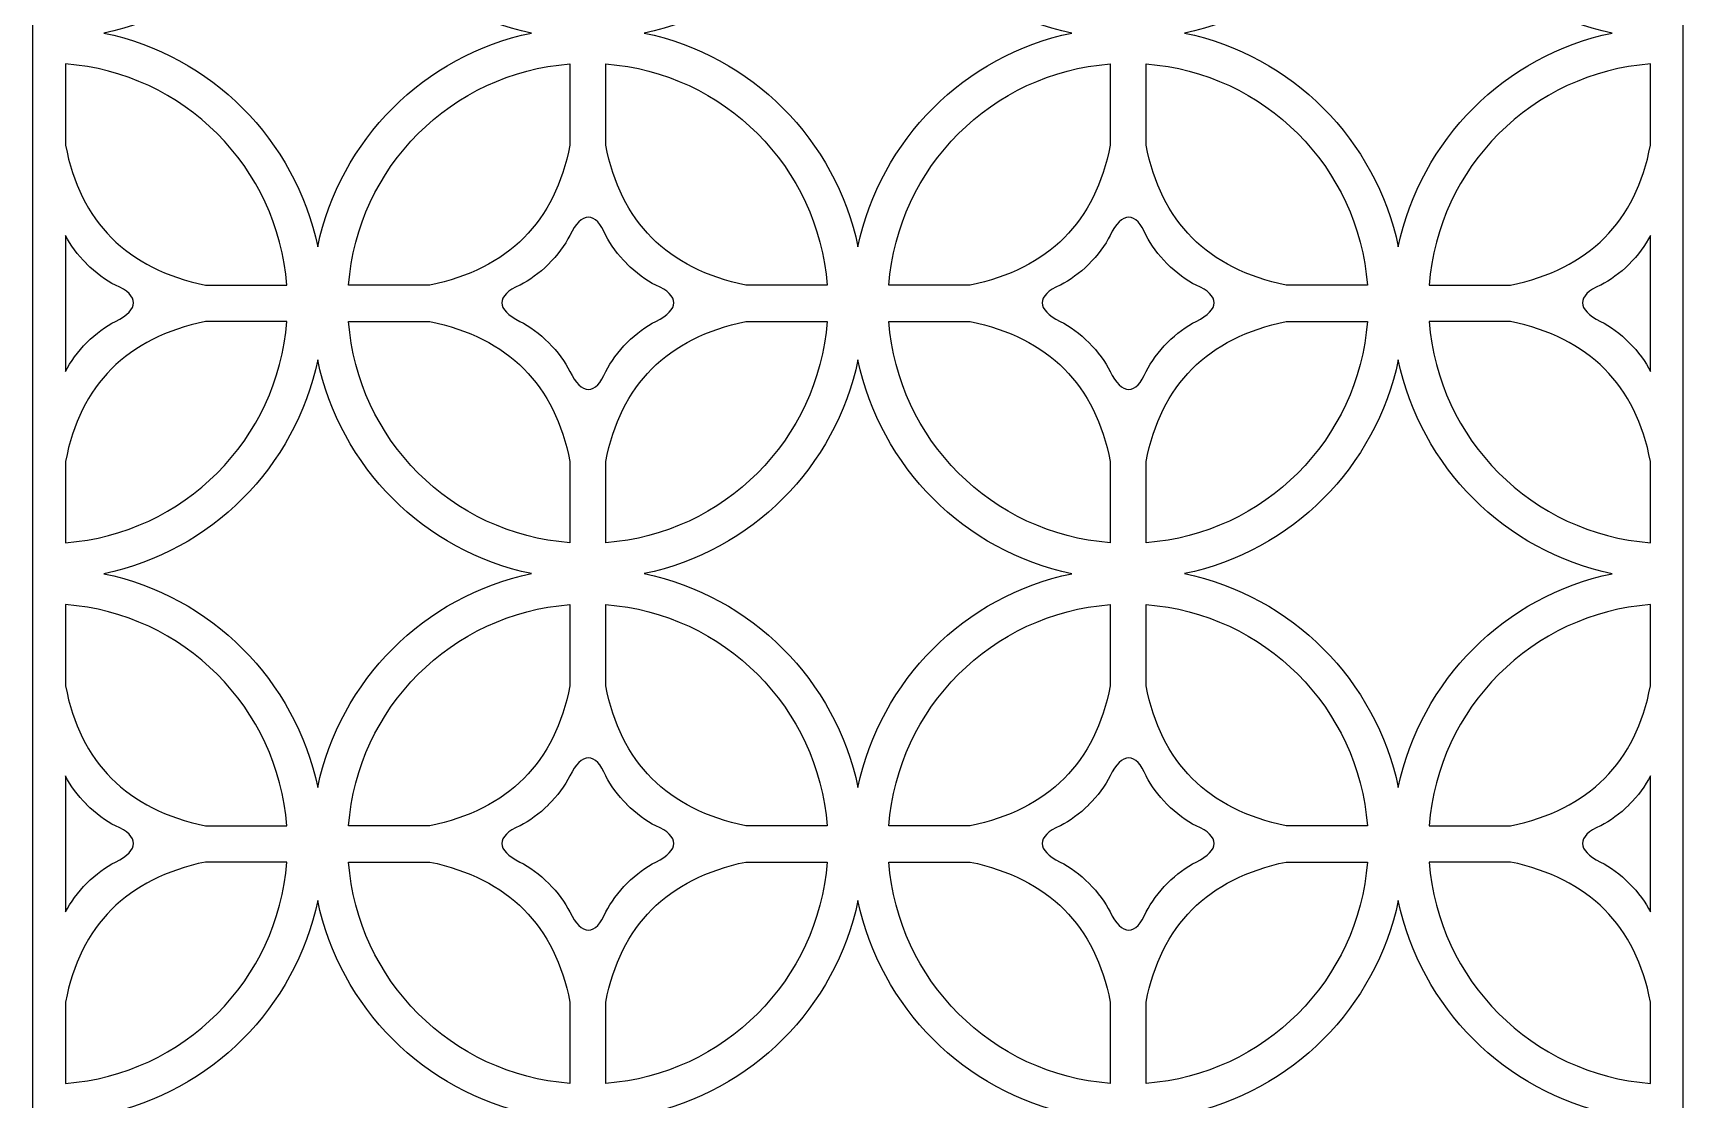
# Model space of a CAD drawing. Header units: centimetres. Extents: x -27 to -20.8, y -3.5 to 9.
# Drawn here: x -27 to -20.78, y -1.27 to 2.75 of the extents above; entities that cross this region are included whole.
import ezdxf

# ---------------------------------------------------------------- set-up
doc = ezdxf.new("R2010")
doc.units = ezdxf.units.CM
doc.header["$MEASUREMENT"] = 0
doc.layers.add('layer 1', color=7, linetype='Continuous')

msp = doc.modelspace()

# ---------------------------------------------------------------- linework, layer by layer
at = {"layer": 'layer 1', "color": 250}
for points, knots in [([(-20.78282, -3.44175), (-20.78282, -3.44175), (-20.78282, -3.3769), (-20.78282, -3.3769), (-20.78282, -3.3769), (-20.78282, -3.3769), (-20.78282, 8.87818), (-20.78282, 8.87818), (-20.78282, 8.87818), (-20.78282, 8.87818), (-20.78282, 9.00077), (-20.78282, 9.00077), (-20.78282, 9.00077), (-20.78282, 9.00077), (-20.90541, 9.00077), (-20.90541, 9.00077), (-20.90541, 9.00077), (-20.90541, 9.00077), (-26.87655, 9.00077), (-26.87655, 9.00077), (-26.87655, 9.00077), (-26.87655, 9.00077), (-26.99914, 9.00077), (-26.99914, 9.00077), (-26.99914, 9.00077), (-26.99914, 9.00077), (-26.99914, -3.49949), (-26.99914, -3.49949), (-26.99914, -3.49949), (-26.99914, -3.49949), (-26.87655, -3.49949), (-26.87655, -3.49949), (-26.87655, -3.49949), (-26.87655, -3.49949), (-20.78282, -3.49949), (-20.78282, -3.49949), (-20.78282, -3.49949), (-20.78282, -3.49949), (-20.78282, -3.44175), (-20.78282, -3.44175)], [0, 0, 0, 0, 0.0909091, 0.0909091, 0.0909091, 0.0909091, 0.1818182, 0.1818182, 0.1818182, 0.1818182, 0.2727273, 0.2727273, 0.2727273, 0.2727273, 0.3636364, 0.3636364, 0.3636364, 0.3636364, 0.4545455, 0.4545455, 0.4545455, 0.4545455, 0.5454545, 0.5454545, 0.5454545, 0.5454545, 0.6363636, 0.6363636, 0.6363636, 0.6363636, 0.7272727, 0.7272727, 0.7272727, 0.7272727, 0.8181818, 0.8181818, 0.8181818, 0.8181818, 1, 1, 1, 1]), ([(-25.92659, 3.55487), (-25.84274, 3.15131), (-25.52487, 2.83341), (-25.12132, 2.74954), (-25.12132, 2.74954), (-25.52487, 2.66567), (-25.84273, 2.34777), (-25.92659, 1.94422), (-25.92659, 1.94422), (-26.01045, 2.34779), (-26.32836, 2.66567), (-26.73193, 2.74953), (-26.73193, 2.74953), (-26.32836, 2.83339), (-26.01045, 3.15129), (-25.92659, 3.55487)], [0, 0, 0, 0, 0.2, 0.2, 0.2, 0.2, 0.4, 0.4, 0.4, 0.4, 0.6, 0.6, 0.6, 0.6, 1, 1, 1, 1]), ([(-23.08566, 2.74953), (-23.48923, 2.66567), (-23.80714, 2.34779), (-23.891, 1.94421), (-23.891, 1.94421), (-23.97486, 2.34776), (-24.29272, 2.66567), (-24.69628, 2.74954), (-24.69628, 2.74954), (-24.29272, 2.83341), (-23.97486, 3.15131), (-23.891, 3.55488), (-23.891, 3.55488), (-23.80714, 3.1513), (-23.48924, 2.83339), (-23.08566, 2.74953)], [0, 0, 0, 0, 0.2, 0.2, 0.2, 0.2, 0.4, 0.4, 0.4, 0.4, 0.6, 0.6, 0.6, 0.6, 1, 1, 1, 1]), ([(-21.05004, 2.74953), (-21.45361, 2.66567), (-21.77152, 2.34779), (-21.85538, 1.94422), (-21.85538, 1.94422), (-21.93924, 2.34777), (-22.2571, 2.66567), (-22.66066, 2.74954), (-22.66066, 2.74954), (-22.2571, 2.83341), (-21.93924, 3.15131), (-21.85538, 3.55487), (-21.85538, 3.55487), (-21.77152, 3.1513), (-21.45362, 2.83339), (-21.05004, 2.74953)], [0, 0, 0, 0, 0.2, 0.2, 0.2, 0.2, 0.4, 0.4, 0.4, 0.4, 0.6, 0.6, 0.6, 0.6, 1, 1, 1, 1]), ([(-26.87655, 2.63308), (-26.43153, 2.60001), (-26.07612, 2.2446), (-26.04307, 1.79959), (-26.04307, 1.79959), (-26.04307, 1.79959), (-26.34911, 1.79959), (-26.34911, 1.79959), (-26.34911, 1.79959), (-26.64579, 1.8627), (-26.8216, 2.0385), (-26.87655, 2.32703), (-26.87655, 2.32703), (-26.87655, 2.32703), (-26.87655, 2.63308), (-26.87655, 2.63308)], [0, 0, 0, 0, 0.2, 0.2, 0.2, 0.2, 0.4, 0.4, 0.4, 0.4, 0.6, 0.6, 0.6, 0.6, 1, 1, 1, 1]), ([(-25.81011, 1.79959), (-25.81011, 1.79959), (-25.50408, 1.79959), (-25.50408, 1.79959), (-25.50408, 1.79959), (-25.2074, 1.8627), (-25.03159, 2.0385), (-24.97664, 2.32703), (-24.97664, 2.32703), (-24.97664, 2.32703), (-24.97664, 2.63308), (-24.97664, 2.63308), (-24.97664, 2.63308), (-25.42166, 2.60001), (-25.77706, 2.2446), (-25.81011, 1.79959)], [0, 0, 0, 0, 0.2, 0.2, 0.2, 0.2, 0.4, 0.4, 0.4, 0.4, 0.6, 0.6, 0.6, 0.6, 1, 1, 1, 1]), ([(-24.84094, 2.63308), (-24.84094, 2.63308), (-24.84094, 2.32703), (-24.84094, 2.32703), (-24.84094, 2.32703), (-24.78599, 2.0385), (-24.61018, 1.8627), (-24.3135, 1.79959), (-24.3135, 1.79959), (-24.3135, 1.79959), (-24.00745, 1.79959), (-24.00745, 1.79959), (-24.00745, 1.79959), (-24.04051, 2.2446), (-24.39592, 2.60001), (-24.84094, 2.63308)], [0, 0, 0, 0, 0.2, 0.2, 0.2, 0.2, 0.4, 0.4, 0.4, 0.4, 0.6, 0.6, 0.6, 0.6, 1, 1, 1, 1]), ([(-23.7745, 1.79959), (-23.7745, 1.79959), (-23.46846, 1.79959), (-23.46846, 1.79959), (-23.46846, 1.79959), (-23.17178, 1.8627), (-22.99598, 2.0385), (-22.94103, 2.32703), (-22.94103, 2.32703), (-22.94103, 2.32703), (-22.94103, 2.63308), (-22.94103, 2.63308), (-22.94103, 2.63308), (-23.38604, 2.60001), (-23.74144, 2.2446), (-23.7745, 1.79959)], [0, 0, 0, 0, 0.2, 0.2, 0.2, 0.2, 0.4, 0.4, 0.4, 0.4, 0.6, 0.6, 0.6, 0.6, 1, 1, 1, 1]), ([(-22.80532, 2.63308), (-22.80532, 2.63308), (-22.80532, 2.32703), (-22.80532, 2.32703), (-22.80532, 2.32703), (-22.75037, 2.0385), (-22.57456, 1.8627), (-22.27788, 1.79959), (-22.27788, 1.79959), (-22.27788, 1.79959), (-21.97183, 1.79959), (-21.97183, 1.79959), (-21.97183, 1.79959), (-22.00489, 2.2446), (-22.3603, 2.60001), (-22.80532, 2.63308)], [0, 0, 0, 0, 0.2, 0.2, 0.2, 0.2, 0.4, 0.4, 0.4, 0.4, 0.6, 0.6, 0.6, 0.6, 1, 1, 1, 1]), ([(-20.90541, 2.32703), (-20.96036, 2.0385), (-21.13617, 1.8627), (-21.43285, 1.79959), (-21.43285, 1.79959), (-21.43285, 1.79959), (-21.73888, 1.79959), (-21.73888, 1.79959), (-21.73888, 1.79959), (-21.70583, 2.2446), (-21.35042, 2.60001), (-20.90541, 2.63308), (-20.90541, 2.63308), (-20.90541, 2.63308), (-20.90541, 2.32703), (-20.90541, 2.32703)], [0, 0, 0, 0, 0.2, 0.2, 0.2, 0.2, 0.4, 0.4, 0.4, 0.4, 0.6, 0.6, 0.6, 0.6, 1, 1, 1, 1]), ([(-24.97664, 1.98776), (-24.93375, 2.07821), (-24.87789, 2.07845), (-24.84094, 1.98776), (-24.84094, 1.98776), (-24.84094, 1.98776), (-24.84092, 1.98774), (-24.84092, 1.98774), (-24.84092, 1.98774), (-24.84092, 1.98774), (-24.84092, 1.98776), (-24.84092, 1.98776), (-24.84092, 1.98776), (-24.84092, 1.98776), (-24.84054, 1.98698), (-24.84054, 1.98698), (-24.84054, 1.98698), (-24.8227, 1.95182), (-24.79518, 1.91444), (-24.7625, 1.88119), (-24.7625, 1.88119), (-24.7625, 1.88119), (-24.76248, 1.88117), (-24.76248, 1.88117), (-24.76248, 1.88117), (-24.76248, 1.88117), (-24.76198, 1.88065), (-24.76198, 1.88065), (-24.76198, 1.88065), (-24.72782, 1.8466), (-24.68908, 1.81789), (-24.65275, 1.7996), (-24.65275, 1.7996), (-24.56207, 1.76265), (-24.56231, 1.70679), (-24.65275, 1.6639), (-24.65275, 1.6639), (-24.65275, 1.6639), (-24.65275, 1.66389), (-24.65275, 1.66389), (-24.65275, 1.66389), (-24.65275, 1.66389), (-24.65278, 1.66388), (-24.65278, 1.66388), (-24.65278, 1.66388), (-24.65278, 1.66388), (-24.65276, 1.66388), (-24.65276, 1.66388), (-24.65276, 1.66388), (-24.68855, 1.64579), (-24.72677, 1.61764), (-24.7606, 1.58422), (-24.7606, 1.58422), (-24.79434, 1.55024), (-24.82275, 1.51179), (-24.84091, 1.47572), (-24.84091, 1.47572), (-24.87787, 1.38503), (-24.93372, 1.38527), (-24.97662, 1.47572), (-24.97662, 1.47572), (-24.97662, 1.47572), (-24.97663, 1.47572), (-24.97663, 1.47572), (-24.97663, 1.47572), (-24.97663, 1.47572), (-24.97664, 1.47574), (-24.97664, 1.47574), (-24.97664, 1.47574), (-24.97664, 1.47574), (-24.97664, 1.47573), (-24.97664, 1.47573), (-24.97664, 1.47573), (-24.99473, 1.51151), (-25.02287, 1.54973), (-25.05629, 1.58356), (-25.05629, 1.58356), (-25.09028, 1.6173), (-25.12873, 1.64571), (-25.1648, 1.66388), (-25.1648, 1.66388), (-25.25525, 1.70677), (-25.25549, 1.76262), (-25.1648, 1.79958), (-25.1648, 1.79958), (-25.1648, 1.79958), (-25.16478, 1.79959), (-25.16478, 1.79959), (-25.16478, 1.79959), (-25.16478, 1.79959), (-25.1648, 1.79959), (-25.1648, 1.79959), (-25.1648, 1.79959), (-25.1648, 1.79959), (-25.16403, 1.79997), (-25.16403, 1.79997), (-25.16403, 1.79997), (-25.12885, 1.81779), (-25.09149, 1.84534), (-25.05821, 1.87803), (-25.05821, 1.87803), (-25.05821, 1.87803), (-25.05816, 1.87808), (-25.05816, 1.87808), (-25.05816, 1.87808), (-25.05816, 1.87808), (-25.05767, 1.87857), (-25.05767, 1.87857), (-25.05767, 1.87857), (-25.0236, 1.91274), (-24.99493, 1.95144), (-24.97664, 1.98776)], [0, 0, 0, 0, 0.0344828, 0.0344828, 0.0344828, 0.0344828, 0.0689655, 0.0689655, 0.0689655, 0.0689655, 0.1034483, 0.1034483, 0.1034483, 0.1034483, 0.137931, 0.137931, 0.137931, 0.137931, 0.1724138, 0.1724138, 0.1724138, 0.1724138, 0.2068966, 0.2068966, 0.2068966, 0.2068966, 0.2413793, 0.2413793, 0.2413793, 0.2413793, 0.2758621, 0.2758621, 0.2758621, 0.2758621, 0.3103448, 0.3103448, 0.3103448, 0.3103448, 0.3448276, 0.3448276, 0.3448276, 0.3448276, 0.3793103, 0.3793103, 0.3793103, 0.3793103, 0.4137931, 0.4137931, 0.4137931, 0.4137931, 0.4482759, 0.4482759, 0.4482759, 0.4482759, 0.4827586, 0.4827586, 0.4827586, 0.4827586, 0.5172414, 0.5172414, 0.5172414, 0.5172414, 0.5517241, 0.5517241, 0.5517241, 0.5517241, 0.5862069, 0.5862069, 0.5862069, 0.5862069, 0.6206897, 0.6206897, 0.6206897, 0.6206897, 0.6551724, 0.6551724, 0.6551724, 0.6551724, 0.6896552, 0.6896552, 0.6896552, 0.6896552, 0.7241379, 0.7241379, 0.7241379, 0.7241379, 0.7586207, 0.7586207, 0.7586207, 0.7586207, 0.7931034, 0.7931034, 0.7931034, 0.7931034, 0.8275862, 0.8275862, 0.8275862, 0.8275862, 0.862069, 0.862069, 0.862069, 0.862069, 0.8965517, 0.8965517, 0.8965517, 0.8965517, 0.9310345, 0.9310345, 0.9310345, 0.9310345, 1, 1, 1, 1]), ([(-22.94103, 1.98776), (-22.89813, 2.07821), (-22.84228, 2.07845), (-22.80532, 1.98776), (-22.80532, 1.98776), (-22.80532, 1.98776), (-22.80531, 1.98774), (-22.80531, 1.98774), (-22.80531, 1.98774), (-22.80531, 1.98774), (-22.80531, 1.98776), (-22.80531, 1.98776), (-22.80531, 1.98776), (-22.80531, 1.98776), (-22.80492, 1.98698), (-22.80492, 1.98698), (-22.80492, 1.98698), (-22.78709, 1.95182), (-22.75956, 1.91444), (-22.72688, 1.88119), (-22.72688, 1.88119), (-22.72688, 1.88119), (-22.72687, 1.88117), (-22.72687, 1.88117), (-22.72687, 1.88117), (-22.72687, 1.88117), (-22.72636, 1.88065), (-22.72636, 1.88065), (-22.72636, 1.88065), (-22.69221, 1.8466), (-22.65346, 1.81789), (-22.61714, 1.7996), (-22.61714, 1.7996), (-22.52645, 1.76265), (-22.52669, 1.70679), (-22.61714, 1.6639), (-22.61714, 1.6639), (-22.61714, 1.6639), (-22.61714, 1.66389), (-22.61714, 1.66389), (-22.61714, 1.66389), (-22.61714, 1.66389), (-22.61716, 1.66388), (-22.61716, 1.66388), (-22.61716, 1.66388), (-22.61716, 1.66388), (-22.61715, 1.66388), (-22.61715, 1.66388), (-22.61715, 1.66388), (-22.65293, 1.64579), (-22.69115, 1.61764), (-22.72498, 1.58422), (-22.72498, 1.58422), (-22.75873, 1.55024), (-22.78713, 1.51179), (-22.8053, 1.47572), (-22.8053, 1.47572), (-22.84225, 1.38503), (-22.89811, 1.38527), (-22.941, 1.47572), (-22.941, 1.47572), (-22.941, 1.47572), (-22.94101, 1.47572), (-22.94101, 1.47572), (-22.94101, 1.47572), (-22.94101, 1.47572), (-22.94103, 1.47574), (-22.94103, 1.47574), (-22.94103, 1.47574), (-22.94103, 1.47574), (-22.94103, 1.47573), (-22.94103, 1.47573), (-22.94103, 1.47573), (-22.9591, 1.51151), (-22.98726, 1.54973), (-23.02068, 1.58356), (-23.02068, 1.58356), (-23.05466, 1.6173), (-23.09311, 1.64571), (-23.12919, 1.66388), (-23.12919, 1.66388), (-23.21963, 1.70677), (-23.21987, 1.76262), (-23.12919, 1.79958), (-23.12919, 1.79958), (-23.12919, 1.79958), (-23.12916, 1.79959), (-23.12916, 1.79959), (-23.12916, 1.79959), (-23.12916, 1.79959), (-23.12919, 1.79959), (-23.12919, 1.79959), (-23.12919, 1.79959), (-23.12919, 1.79959), (-23.12842, 1.79997), (-23.12842, 1.79997), (-23.12842, 1.79997), (-23.09324, 1.81779), (-23.05587, 1.84534), (-23.02259, 1.87803), (-23.02259, 1.87803), (-23.02259, 1.87803), (-23.02254, 1.87808), (-23.02254, 1.87808), (-23.02254, 1.87808), (-23.02254, 1.87808), (-23.02205, 1.87857), (-23.02205, 1.87857), (-23.02205, 1.87857), (-22.98798, 1.91274), (-22.95931, 1.95144), (-22.94103, 1.98776)], [0, 0, 0, 0, 0.0344828, 0.0344828, 0.0344828, 0.0344828, 0.0689655, 0.0689655, 0.0689655, 0.0689655, 0.1034483, 0.1034483, 0.1034483, 0.1034483, 0.137931, 0.137931, 0.137931, 0.137931, 0.1724138, 0.1724138, 0.1724138, 0.1724138, 0.2068966, 0.2068966, 0.2068966, 0.2068966, 0.2413793, 0.2413793, 0.2413793, 0.2413793, 0.2758621, 0.2758621, 0.2758621, 0.2758621, 0.3103448, 0.3103448, 0.3103448, 0.3103448, 0.3448276, 0.3448276, 0.3448276, 0.3448276, 0.3793103, 0.3793103, 0.3793103, 0.3793103, 0.4137931, 0.4137931, 0.4137931, 0.4137931, 0.4482759, 0.4482759, 0.4482759, 0.4482759, 0.4827586, 0.4827586, 0.4827586, 0.4827586, 0.5172414, 0.5172414, 0.5172414, 0.5172414, 0.5517241, 0.5517241, 0.5517241, 0.5517241, 0.5862069, 0.5862069, 0.5862069, 0.5862069, 0.6206897, 0.6206897, 0.6206897, 0.6206897, 0.6551724, 0.6551724, 0.6551724, 0.6551724, 0.6896552, 0.6896552, 0.6896552, 0.6896552, 0.7241379, 0.7241379, 0.7241379, 0.7241379, 0.7586207, 0.7586207, 0.7586207, 0.7586207, 0.7931034, 0.7931034, 0.7931034, 0.7931034, 0.8275862, 0.8275862, 0.8275862, 0.8275862, 0.862069, 0.862069, 0.862069, 0.862069, 0.8965517, 0.8965517, 0.8965517, 0.8965517, 0.9310345, 0.9310345, 0.9310345, 0.9310345, 1, 1, 1, 1]), ([(-26.87655, 1.98776), (-26.87655, 1.98776), (-26.87654, 1.98774), (-26.87654, 1.98774), (-26.87654, 1.98774), (-26.87654, 1.98774), (-26.87654, 1.98776), (-26.87654, 1.98776), (-26.87654, 1.98776), (-26.87654, 1.98776), (-26.87615, 1.98698), (-26.87615, 1.98698), (-26.87615, 1.98698), (-26.85832, 1.95182), (-26.83079, 1.91444), (-26.79811, 1.88119), (-26.79811, 1.88119), (-26.79811, 1.88119), (-26.7981, 1.88117), (-26.7981, 1.88117), (-26.7981, 1.88117), (-26.7981, 1.88117), (-26.79759, 1.88065), (-26.79759, 1.88065), (-26.79759, 1.88065), (-26.76344, 1.8466), (-26.7247, 1.81789), (-26.68837, 1.7996), (-26.68837, 1.7996), (-26.59769, 1.76265), (-26.59792, 1.70679), (-26.68837, 1.6639), (-26.68837, 1.6639), (-26.68837, 1.6639), (-26.68837, 1.66389), (-26.68837, 1.66389), (-26.68837, 1.66389), (-26.68837, 1.66389), (-26.68839, 1.66388), (-26.68839, 1.66388), (-26.68839, 1.66388), (-26.68839, 1.66388), (-26.68838, 1.66388), (-26.68838, 1.66388), (-26.68838, 1.66388), (-26.72416, 1.64579), (-26.76239, 1.61764), (-26.79621, 1.58422), (-26.79621, 1.58422), (-26.82996, 1.55024), (-26.85837, 1.51179), (-26.87653, 1.47572), (-26.87653, 1.47572), (-26.87653, 1.47572), (-26.87655, 1.47566), (-26.87655, 1.47566), (-26.87655, 1.47566), (-26.87655, 1.47566), (-26.87655, 1.98776), (-26.87655, 1.98776)], [0, 0, 0, 0, 0.0625, 0.0625, 0.0625, 0.0625, 0.125, 0.125, 0.125, 0.125, 0.1875, 0.1875, 0.1875, 0.1875, 0.25, 0.25, 0.25, 0.25, 0.3125, 0.3125, 0.3125, 0.3125, 0.375, 0.375, 0.375, 0.375, 0.4375, 0.4375, 0.4375, 0.4375, 0.5, 0.5, 0.5, 0.5, 0.5625, 0.5625, 0.5625, 0.5625, 0.625, 0.625, 0.625, 0.625, 0.6875, 0.6875, 0.6875, 0.6875, 0.75, 0.75, 0.75, 0.75, 0.8125, 0.8125, 0.8125, 0.8125, 0.875, 0.875, 0.875, 0.875, 1, 1, 1, 1]), ([(-20.90541, 1.47573), (-20.92349, 1.51151), (-20.95164, 1.54973), (-20.98506, 1.58356), (-20.98506, 1.58356), (-21.01904, 1.6173), (-21.05749, 1.64571), (-21.09357, 1.66388), (-21.09357, 1.66388), (-21.18402, 1.70677), (-21.18425, 1.76262), (-21.09357, 1.79958), (-21.09357, 1.79958), (-21.09357, 1.79958), (-21.09355, 1.79959), (-21.09355, 1.79959), (-21.09355, 1.79959), (-21.09355, 1.79959), (-21.09357, 1.79959), (-21.09357, 1.79959), (-21.09357, 1.79959), (-21.09357, 1.79959), (-21.0928, 1.79997), (-21.0928, 1.79997), (-21.0928, 1.79997), (-21.05762, 1.81779), (-21.02025, 1.84534), (-20.98698, 1.87803), (-20.98698, 1.87803), (-20.98698, 1.87803), (-20.98692, 1.87808), (-20.98692, 1.87808), (-20.98692, 1.87808), (-20.98692, 1.87808), (-20.98644, 1.87857), (-20.98644, 1.87857), (-20.98644, 1.87857), (-20.95236, 1.91274), (-20.9237, 1.95144), (-20.90541, 1.98776), (-20.90541, 1.98776), (-20.90541, 1.98776), (-20.90541, 1.47573), (-20.90541, 1.47573)], [0, 0, 0, 0, 0.0833333, 0.0833333, 0.0833333, 0.0833333, 0.1666667, 0.1666667, 0.1666667, 0.1666667, 0.25, 0.25, 0.25, 0.25, 0.3333333, 0.3333333, 0.3333333, 0.3333333, 0.4166667, 0.4166667, 0.4166667, 0.4166667, 0.5, 0.5, 0.5, 0.5, 0.5833333, 0.5833333, 0.5833333, 0.5833333, 0.6666667, 0.6666667, 0.6666667, 0.6666667, 0.75, 0.75, 0.75, 0.75, 0.8333333, 0.8333333, 0.8333333, 0.8333333, 1, 1, 1, 1]), ([(-26.87655, 1.13646), (-26.8216, 1.42499), (-26.64581, 1.60077), (-26.34917, 1.66389), (-26.34917, 1.66389), (-26.34917, 1.66389), (-26.04306, 1.66389), (-26.04306, 1.66389), (-26.04306, 1.66389), (-26.0761, 1.21886), (-26.43152, 0.86343), (-26.87655, 0.83037), (-26.87655, 0.83037), (-26.87655, 0.83037), (-26.87655, 1.13646), (-26.87655, 1.13646)], [0, 0, 0, 0, 0.2, 0.2, 0.2, 0.2, 0.4, 0.4, 0.4, 0.4, 0.6, 0.6, 0.6, 0.6, 1, 1, 1, 1]), ([(-24.97664, 1.13646), (-25.03159, 1.42499), (-25.20738, 1.60077), (-25.50403, 1.66389), (-25.50403, 1.66389), (-25.50403, 1.66389), (-25.81013, 1.66389), (-25.81013, 1.66389), (-25.81013, 1.66389), (-25.77708, 1.21886), (-25.42166, 0.86343), (-24.97664, 0.83037), (-24.97664, 0.83037), (-24.97664, 0.83037), (-24.97664, 1.13646), (-24.97664, 1.13646)], [0, 0, 0, 0, 0.2, 0.2, 0.2, 0.2, 0.4, 0.4, 0.4, 0.4, 0.6, 0.6, 0.6, 0.6, 1, 1, 1, 1]), ([(-24.00744, 1.66389), (-24.00744, 1.66389), (-24.31355, 1.66389), (-24.31355, 1.66389), (-24.31355, 1.66389), (-24.6102, 1.60077), (-24.78599, 1.42499), (-24.84094, 1.13646), (-24.84094, 1.13646), (-24.84094, 1.13646), (-24.84094, 0.83037), (-24.84094, 0.83037), (-24.84094, 0.83037), (-24.3959, 0.86343), (-24.04049, 1.21886), (-24.00744, 1.66389)], [0, 0, 0, 0, 0.2, 0.2, 0.2, 0.2, 0.4, 0.4, 0.4, 0.4, 0.6, 0.6, 0.6, 0.6, 1, 1, 1, 1]), ([(-22.94103, 1.13646), (-22.99598, 1.42499), (-23.17176, 1.60077), (-23.46841, 1.66389), (-23.46841, 1.66389), (-23.46841, 1.66389), (-23.77451, 1.66389), (-23.77451, 1.66389), (-23.77451, 1.66389), (-23.74146, 1.21886), (-23.38605, 0.86343), (-22.94103, 0.83037), (-22.94103, 0.83037), (-22.94103, 0.83037), (-22.94103, 1.13646), (-22.94103, 1.13646)], [0, 0, 0, 0, 0.2, 0.2, 0.2, 0.2, 0.4, 0.4, 0.4, 0.4, 0.6, 0.6, 0.6, 0.6, 1, 1, 1, 1]), ([(-21.97182, 1.66389), (-21.97182, 1.66389), (-22.27793, 1.66389), (-22.27793, 1.66389), (-22.27793, 1.66389), (-22.57458, 1.60077), (-22.75037, 1.42499), (-22.80532, 1.13646), (-22.80532, 1.13646), (-22.80532, 1.13646), (-22.80532, 0.83037), (-22.80532, 0.83037), (-22.80532, 0.83037), (-22.36029, 0.86343), (-22.00487, 1.21886), (-21.97182, 1.66389)], [0, 0, 0, 0, 0.2, 0.2, 0.2, 0.2, 0.4, 0.4, 0.4, 0.4, 0.6, 0.6, 0.6, 0.6, 1, 1, 1, 1]), ([(-20.90541, 0.83037), (-21.35043, 0.86343), (-21.70585, 1.21886), (-21.73889, 1.66389), (-21.73889, 1.66389), (-21.73889, 1.66389), (-21.43279, 1.66389), (-21.43279, 1.66389), (-21.43279, 1.66389), (-21.13614, 1.60077), (-20.96036, 1.42499), (-20.90541, 1.13646), (-20.90541, 1.13646), (-20.90541, 1.13646), (-20.90541, 0.83037), (-20.90541, 0.83037)], [0, 0, 0, 0, 0.2, 0.2, 0.2, 0.2, 0.4, 0.4, 0.4, 0.4, 0.6, 0.6, 0.6, 0.6, 1, 1, 1, 1]), ([(-25.92659, 1.51925), (-25.84274, 1.1157), (-25.52487, 0.7978), (-25.12132, 0.71392), (-25.12132, 0.71392), (-25.52487, 0.63005), (-25.84273, 0.31215), (-25.92659, -0.0914), (-25.92659, -0.0914), (-26.01045, 0.31217), (-26.32836, 0.63005), (-26.73193, 0.71391), (-26.73193, 0.71391), (-26.32836, 0.79777), (-26.01045, 1.11567), (-25.92659, 1.51925)], [0, 0, 0, 0, 0.2, 0.2, 0.2, 0.2, 0.4, 0.4, 0.4, 0.4, 0.6, 0.6, 0.6, 0.6, 1, 1, 1, 1]), ([(-23.08566, 0.71391), (-23.48923, 0.63005), (-23.80714, 0.31217), (-23.891, -0.0914), (-23.891, -0.0914), (-23.97486, 0.31215), (-24.29272, 0.63005), (-24.69628, 0.71392), (-24.69628, 0.71392), (-24.29272, 0.7978), (-23.97486, 1.1157), (-23.891, 1.51926), (-23.891, 1.51926), (-23.80714, 1.11568), (-23.48924, 0.79777), (-23.08566, 0.71391)], [0, 0, 0, 0, 0.2, 0.2, 0.2, 0.2, 0.4, 0.4, 0.4, 0.4, 0.6, 0.6, 0.6, 0.6, 1, 1, 1, 1]), ([(-21.05004, 0.71391), (-21.45361, 0.63005), (-21.77152, 0.31217), (-21.85538, -0.0914), (-21.85538, -0.0914), (-21.93924, 0.31215), (-22.2571, 0.63005), (-22.66066, 0.71392), (-22.66066, 0.71392), (-22.2571, 0.7978), (-21.93924, 1.1157), (-21.85538, 1.51925), (-21.85538, 1.51925), (-21.77152, 1.11568), (-21.45362, 0.79777), (-21.05004, 0.71391)], [0, 0, 0, 0, 0.2, 0.2, 0.2, 0.2, 0.4, 0.4, 0.4, 0.4, 0.6, 0.6, 0.6, 0.6, 1, 1, 1, 1]), ([(-26.87655, 0.59746), (-26.43153, 0.56439), (-26.07612, 0.20899), (-26.04307, -0.23602), (-26.04307, -0.23602), (-26.04307, -0.23602), (-26.34911, -0.23602), (-26.34911, -0.23602), (-26.34911, -0.23602), (-26.64579, -0.17292), (-26.8216, 0.00288), (-26.87655, 0.29142), (-26.87655, 0.29142), (-26.87655, 0.29142), (-26.87655, 0.59746), (-26.87655, 0.59746)], [0, 0, 0, 0, 0.2, 0.2, 0.2, 0.2, 0.4, 0.4, 0.4, 0.4, 0.6, 0.6, 0.6, 0.6, 1, 1, 1, 1]), ([(-25.81011, -0.23602), (-25.81011, -0.23602), (-25.50408, -0.23602), (-25.50408, -0.23602), (-25.50408, -0.23602), (-25.2074, -0.17292), (-25.03159, 0.00288), (-24.97664, 0.29142), (-24.97664, 0.29142), (-24.97664, 0.29142), (-24.97664, 0.59746), (-24.97664, 0.59746), (-24.97664, 0.59746), (-25.42166, 0.56439), (-25.77706, 0.20899), (-25.81011, -0.23602)], [0, 0, 0, 0, 0.2, 0.2, 0.2, 0.2, 0.4, 0.4, 0.4, 0.4, 0.6, 0.6, 0.6, 0.6, 1, 1, 1, 1]), ([(-24.84094, 0.59746), (-24.84094, 0.59746), (-24.84094, 0.29142), (-24.84094, 0.29142), (-24.84094, 0.29142), (-24.78599, 0.00288), (-24.61018, -0.17292), (-24.3135, -0.23602), (-24.3135, -0.23602), (-24.3135, -0.23602), (-24.00745, -0.23602), (-24.00745, -0.23602), (-24.00745, -0.23602), (-24.04051, 0.20899), (-24.39592, 0.56439), (-24.84094, 0.59746)], [0, 0, 0, 0, 0.2, 0.2, 0.2, 0.2, 0.4, 0.4, 0.4, 0.4, 0.6, 0.6, 0.6, 0.6, 1, 1, 1, 1]), ([(-23.7745, -0.23602), (-23.7745, -0.23602), (-23.46846, -0.23602), (-23.46846, -0.23602), (-23.46846, -0.23602), (-23.17178, -0.17292), (-22.99598, 0.00288), (-22.94103, 0.29142), (-22.94103, 0.29142), (-22.94103, 0.29142), (-22.94103, 0.59746), (-22.94103, 0.59746), (-22.94103, 0.59746), (-23.38604, 0.56439), (-23.74144, 0.20899), (-23.7745, -0.23602)], [0, 0, 0, 0, 0.2, 0.2, 0.2, 0.2, 0.4, 0.4, 0.4, 0.4, 0.6, 0.6, 0.6, 0.6, 1, 1, 1, 1]), ([(-22.80532, 0.59746), (-22.80532, 0.59746), (-22.80532, 0.29142), (-22.80532, 0.29142), (-22.80532, 0.29142), (-22.75037, 0.00288), (-22.57456, -0.17292), (-22.27788, -0.23602), (-22.27788, -0.23602), (-22.27788, -0.23602), (-21.97183, -0.23602), (-21.97183, -0.23602), (-21.97183, -0.23602), (-22.00489, 0.20899), (-22.3603, 0.56439), (-22.80532, 0.59746)], [0, 0, 0, 0, 0.2, 0.2, 0.2, 0.2, 0.4, 0.4, 0.4, 0.4, 0.6, 0.6, 0.6, 0.6, 1, 1, 1, 1]), ([(-20.90541, 0.29142), (-20.96036, 0.00288), (-21.13617, -0.17292), (-21.43285, -0.23602), (-21.43285, -0.23602), (-21.43285, -0.23602), (-21.73888, -0.23602), (-21.73888, -0.23602), (-21.73888, -0.23602), (-21.70583, 0.20899), (-21.35042, 0.56439), (-20.90541, 0.59746), (-20.90541, 0.59746), (-20.90541, 0.59746), (-20.90541, 0.29142), (-20.90541, 0.29142)], [0, 0, 0, 0, 0.2, 0.2, 0.2, 0.2, 0.4, 0.4, 0.4, 0.4, 0.6, 0.6, 0.6, 0.6, 1, 1, 1, 1]), ([(-24.97664, -0.04785), (-24.93375, 0.0426), (-24.87789, 0.04283), (-24.84094, -0.04785), (-24.84094, -0.04785), (-24.84094, -0.04785), (-24.84092, -0.04787), (-24.84092, -0.04787), (-24.84092, -0.04787), (-24.84092, -0.04787), (-24.84092, -0.04785), (-24.84092, -0.04785), (-24.84092, -0.04785), (-24.84092, -0.04785), (-24.84054, -0.04864), (-24.84054, -0.04864), (-24.84054, -0.04864), (-24.8227, -0.0838), (-24.79518, -0.12118), (-24.7625, -0.15443), (-24.7625, -0.15443), (-24.7625, -0.15443), (-24.76248, -0.15445), (-24.76248, -0.15445), (-24.76248, -0.15445), (-24.76248, -0.15445), (-24.76198, -0.15496), (-24.76198, -0.15496), (-24.76198, -0.15496), (-24.72782, -0.18901), (-24.68908, -0.21772), (-24.65275, -0.23601), (-24.65275, -0.23601), (-24.56207, -0.27297), (-24.56231, -0.32883), (-24.65275, -0.37172), (-24.65275, -0.37172), (-24.65275, -0.37172), (-24.65275, -0.37173), (-24.65275, -0.37173), (-24.65275, -0.37173), (-24.65275, -0.37173), (-24.65278, -0.37174), (-24.65278, -0.37174), (-24.65278, -0.37174), (-24.65278, -0.37174), (-24.65276, -0.37174), (-24.65276, -0.37174), (-24.65276, -0.37174), (-24.68855, -0.38983), (-24.72677, -0.41797), (-24.7606, -0.45139), (-24.7606, -0.45139), (-24.79434, -0.48537), (-24.82275, -0.52383), (-24.84091, -0.5599), (-24.84091, -0.5599), (-24.87787, -0.65059), (-24.93372, -0.65035), (-24.97662, -0.5599), (-24.97662, -0.5599), (-24.97662, -0.5599), (-24.97663, -0.5599), (-24.97663, -0.5599), (-24.97663, -0.5599), (-24.97663, -0.5599), (-24.97664, -0.55988), (-24.97664, -0.55988), (-24.97664, -0.55988), (-24.97664, -0.55988), (-24.97664, -0.55989), (-24.97664, -0.55989), (-24.97664, -0.55989), (-24.99473, -0.52411), (-25.02287, -0.48588), (-25.05629, -0.45206), (-25.05629, -0.45206), (-25.09028, -0.41831), (-25.12873, -0.3899), (-25.1648, -0.37174), (-25.1648, -0.37174), (-25.25525, -0.32885), (-25.25549, -0.27299), (-25.1648, -0.23603), (-25.1648, -0.23603), (-25.1648, -0.23603), (-25.16478, -0.23602), (-25.16478, -0.23602), (-25.16478, -0.23602), (-25.16478, -0.23602), (-25.1648, -0.23602), (-25.1648, -0.23602), (-25.1648, -0.23602), (-25.1648, -0.23602), (-25.16403, -0.23565), (-25.16403, -0.23565), (-25.16403, -0.23565), (-25.12885, -0.21783), (-25.09149, -0.19028), (-25.05821, -0.15758), (-25.05821, -0.15758), (-25.05821, -0.15758), (-25.05816, -0.15754), (-25.05816, -0.15754), (-25.05816, -0.15754), (-25.05816, -0.15754), (-25.05767, -0.15704), (-25.05767, -0.15704), (-25.05767, -0.15704), (-25.0236, -0.12288), (-24.99493, -0.08418), (-24.97664, -0.04785)], [0, 0, 0, 0, 0.0344828, 0.0344828, 0.0344828, 0.0344828, 0.0689655, 0.0689655, 0.0689655, 0.0689655, 0.1034483, 0.1034483, 0.1034483, 0.1034483, 0.137931, 0.137931, 0.137931, 0.137931, 0.1724138, 0.1724138, 0.1724138, 0.1724138, 0.2068966, 0.2068966, 0.2068966, 0.2068966, 0.2413793, 0.2413793, 0.2413793, 0.2413793, 0.2758621, 0.2758621, 0.2758621, 0.2758621, 0.3103448, 0.3103448, 0.3103448, 0.3103448, 0.3448276, 0.3448276, 0.3448276, 0.3448276, 0.3793103, 0.3793103, 0.3793103, 0.3793103, 0.4137931, 0.4137931, 0.4137931, 0.4137931, 0.4482759, 0.4482759, 0.4482759, 0.4482759, 0.4827586, 0.4827586, 0.4827586, 0.4827586, 0.5172414, 0.5172414, 0.5172414, 0.5172414, 0.5517241, 0.5517241, 0.5517241, 0.5517241, 0.5862069, 0.5862069, 0.5862069, 0.5862069, 0.6206897, 0.6206897, 0.6206897, 0.6206897, 0.6551724, 0.6551724, 0.6551724, 0.6551724, 0.6896552, 0.6896552, 0.6896552, 0.6896552, 0.7241379, 0.7241379, 0.7241379, 0.7241379, 0.7586207, 0.7586207, 0.7586207, 0.7586207, 0.7931034, 0.7931034, 0.7931034, 0.7931034, 0.8275862, 0.8275862, 0.8275862, 0.8275862, 0.862069, 0.862069, 0.862069, 0.862069, 0.8965517, 0.8965517, 0.8965517, 0.8965517, 0.9310345, 0.9310345, 0.9310345, 0.9310345, 1, 1, 1, 1]), ([(-22.94103, -0.04785), (-22.89813, 0.0426), (-22.84228, 0.04283), (-22.80532, -0.04785), (-22.80532, -0.04785), (-22.80532, -0.04785), (-22.80531, -0.04787), (-22.80531, -0.04787), (-22.80531, -0.04787), (-22.80531, -0.04787), (-22.80531, -0.04785), (-22.80531, -0.04785), (-22.80531, -0.04785), (-22.80531, -0.04785), (-22.80492, -0.04864), (-22.80492, -0.04864), (-22.80492, -0.04864), (-22.78709, -0.0838), (-22.75956, -0.12118), (-22.72688, -0.15443), (-22.72688, -0.15443), (-22.72688, -0.15443), (-22.72687, -0.15445), (-22.72687, -0.15445), (-22.72687, -0.15445), (-22.72687, -0.15445), (-22.72636, -0.15496), (-22.72636, -0.15496), (-22.72636, -0.15496), (-22.69221, -0.18901), (-22.65346, -0.21772), (-22.61714, -0.23601), (-22.61714, -0.23601), (-22.52645, -0.27297), (-22.52669, -0.32883), (-22.61714, -0.37172), (-22.61714, -0.37172), (-22.61714, -0.37172), (-22.61714, -0.37173), (-22.61714, -0.37173), (-22.61714, -0.37173), (-22.61714, -0.37173), (-22.61716, -0.37174), (-22.61716, -0.37174), (-22.61716, -0.37174), (-22.61716, -0.37174), (-22.61715, -0.37174), (-22.61715, -0.37174), (-22.61715, -0.37174), (-22.65293, -0.38983), (-22.69115, -0.41797), (-22.72498, -0.45139), (-22.72498, -0.45139), (-22.75873, -0.48537), (-22.78713, -0.52383), (-22.8053, -0.5599), (-22.8053, -0.5599), (-22.84225, -0.65059), (-22.89811, -0.65035), (-22.941, -0.5599), (-22.941, -0.5599), (-22.941, -0.5599), (-22.94101, -0.5599), (-22.94101, -0.5599), (-22.94101, -0.5599), (-22.94101, -0.5599), (-22.94103, -0.55988), (-22.94103, -0.55988), (-22.94103, -0.55988), (-22.94103, -0.55988), (-22.94103, -0.55989), (-22.94103, -0.55989), (-22.94103, -0.55989), (-22.9591, -0.52411), (-22.98726, -0.48588), (-23.02068, -0.45206), (-23.02068, -0.45206), (-23.05466, -0.41831), (-23.09311, -0.3899), (-23.12919, -0.37174), (-23.12919, -0.37174), (-23.21963, -0.32885), (-23.21987, -0.27299), (-23.12919, -0.23603), (-23.12919, -0.23603), (-23.12919, -0.23603), (-23.12916, -0.23602), (-23.12916, -0.23602), (-23.12916, -0.23602), (-23.12916, -0.23602), (-23.12919, -0.23602), (-23.12919, -0.23602), (-23.12919, -0.23602), (-23.12919, -0.23602), (-23.12842, -0.23565), (-23.12842, -0.23565), (-23.12842, -0.23565), (-23.09324, -0.21783), (-23.05587, -0.19028), (-23.02259, -0.15758), (-23.02259, -0.15758), (-23.02259, -0.15758), (-23.02254, -0.15754), (-23.02254, -0.15754), (-23.02254, -0.15754), (-23.02254, -0.15754), (-23.02205, -0.15704), (-23.02205, -0.15704), (-23.02205, -0.15704), (-22.98798, -0.12288), (-22.95931, -0.08418), (-22.94103, -0.04785)], [0, 0, 0, 0, 0.0344828, 0.0344828, 0.0344828, 0.0344828, 0.0689655, 0.0689655, 0.0689655, 0.0689655, 0.1034483, 0.1034483, 0.1034483, 0.1034483, 0.137931, 0.137931, 0.137931, 0.137931, 0.1724138, 0.1724138, 0.1724138, 0.1724138, 0.2068966, 0.2068966, 0.2068966, 0.2068966, 0.2413793, 0.2413793, 0.2413793, 0.2413793, 0.2758621, 0.2758621, 0.2758621, 0.2758621, 0.3103448, 0.3103448, 0.3103448, 0.3103448, 0.3448276, 0.3448276, 0.3448276, 0.3448276, 0.3793103, 0.3793103, 0.3793103, 0.3793103, 0.4137931, 0.4137931, 0.4137931, 0.4137931, 0.4482759, 0.4482759, 0.4482759, 0.4482759, 0.4827586, 0.4827586, 0.4827586, 0.4827586, 0.5172414, 0.5172414, 0.5172414, 0.5172414, 0.5517241, 0.5517241, 0.5517241, 0.5517241, 0.5862069, 0.5862069, 0.5862069, 0.5862069, 0.6206897, 0.6206897, 0.6206897, 0.6206897, 0.6551724, 0.6551724, 0.6551724, 0.6551724, 0.6896552, 0.6896552, 0.6896552, 0.6896552, 0.7241379, 0.7241379, 0.7241379, 0.7241379, 0.7586207, 0.7586207, 0.7586207, 0.7586207, 0.7931034, 0.7931034, 0.7931034, 0.7931034, 0.8275862, 0.8275862, 0.8275862, 0.8275862, 0.862069, 0.862069, 0.862069, 0.862069, 0.8965517, 0.8965517, 0.8965517, 0.8965517, 0.9310345, 0.9310345, 0.9310345, 0.9310345, 1, 1, 1, 1]), ([(-26.87655, -0.04785), (-26.87655, -0.04785), (-26.87654, -0.04787), (-26.87654, -0.04787), (-26.87654, -0.04787), (-26.87654, -0.04787), (-26.87654, -0.04785), (-26.87654, -0.04785), (-26.87654, -0.04785), (-26.87654, -0.04785), (-26.87615, -0.04864), (-26.87615, -0.04864), (-26.87615, -0.04864), (-26.85832, -0.0838), (-26.83079, -0.12118), (-26.79811, -0.15443), (-26.79811, -0.15443), (-26.79811, -0.15443), (-26.7981, -0.15445), (-26.7981, -0.15445), (-26.7981, -0.15445), (-26.7981, -0.15445), (-26.79759, -0.15496), (-26.79759, -0.15496), (-26.79759, -0.15496), (-26.76344, -0.18901), (-26.7247, -0.21772), (-26.68837, -0.23601), (-26.68837, -0.23601), (-26.59769, -0.27297), (-26.59792, -0.32883), (-26.68837, -0.37172), (-26.68837, -0.37172), (-26.68837, -0.37172), (-26.68837, -0.37173), (-26.68837, -0.37173), (-26.68837, -0.37173), (-26.68837, -0.37173), (-26.68839, -0.37174), (-26.68839, -0.37174), (-26.68839, -0.37174), (-26.68839, -0.37174), (-26.68838, -0.37174), (-26.68838, -0.37174), (-26.68838, -0.37174), (-26.72416, -0.38983), (-26.76239, -0.41797), (-26.79621, -0.45139), (-26.79621, -0.45139), (-26.82996, -0.48537), (-26.85837, -0.52383), (-26.87653, -0.5599), (-26.87653, -0.5599), (-26.87653, -0.5599), (-26.87655, -0.55996), (-26.87655, -0.55996), (-26.87655, -0.55996), (-26.87655, -0.55996), (-26.87655, -0.04785), (-26.87655, -0.04785)], [0, 0, 0, 0, 0.0625, 0.0625, 0.0625, 0.0625, 0.125, 0.125, 0.125, 0.125, 0.1875, 0.1875, 0.1875, 0.1875, 0.25, 0.25, 0.25, 0.25, 0.3125, 0.3125, 0.3125, 0.3125, 0.375, 0.375, 0.375, 0.375, 0.4375, 0.4375, 0.4375, 0.4375, 0.5, 0.5, 0.5, 0.5, 0.5625, 0.5625, 0.5625, 0.5625, 0.625, 0.625, 0.625, 0.625, 0.6875, 0.6875, 0.6875, 0.6875, 0.75, 0.75, 0.75, 0.75, 0.8125, 0.8125, 0.8125, 0.8125, 0.875, 0.875, 0.875, 0.875, 1, 1, 1, 1]), ([(-20.90541, -0.55989), (-20.92349, -0.52411), (-20.95164, -0.48588), (-20.98506, -0.45206), (-20.98506, -0.45206), (-21.01904, -0.41831), (-21.05749, -0.3899), (-21.09357, -0.37174), (-21.09357, -0.37174), (-21.18402, -0.32885), (-21.18425, -0.27299), (-21.09357, -0.23603), (-21.09357, -0.23603), (-21.09357, -0.23603), (-21.09355, -0.23602), (-21.09355, -0.23602), (-21.09355, -0.23602), (-21.09355, -0.23602), (-21.09357, -0.23602), (-21.09357, -0.23602), (-21.09357, -0.23602), (-21.09357, -0.23602), (-21.0928, -0.23565), (-21.0928, -0.23565), (-21.0928, -0.23565), (-21.05762, -0.21783), (-21.02025, -0.19028), (-20.98698, -0.15758), (-20.98698, -0.15758), (-20.98698, -0.15758), (-20.98692, -0.15754), (-20.98692, -0.15754), (-20.98692, -0.15754), (-20.98692, -0.15754), (-20.98644, -0.15704), (-20.98644, -0.15704), (-20.98644, -0.15704), (-20.95236, -0.12288), (-20.9237, -0.08418), (-20.90541, -0.04785), (-20.90541, -0.04785), (-20.90541, -0.04785), (-20.90541, -0.55989), (-20.90541, -0.55989)], [0, 0, 0, 0, 0.0833333, 0.0833333, 0.0833333, 0.0833333, 0.1666667, 0.1666667, 0.1666667, 0.1666667, 0.25, 0.25, 0.25, 0.25, 0.3333333, 0.3333333, 0.3333333, 0.3333333, 0.4166667, 0.4166667, 0.4166667, 0.4166667, 0.5, 0.5, 0.5, 0.5, 0.5833333, 0.5833333, 0.5833333, 0.5833333, 0.6666667, 0.6666667, 0.6666667, 0.6666667, 0.75, 0.75, 0.75, 0.75, 0.8333333, 0.8333333, 0.8333333, 0.8333333, 1, 1, 1, 1]), ([(-26.87655, -0.89916), (-26.8216, -0.61063), (-26.64581, -0.43484), (-26.34917, -0.37173), (-26.34917, -0.37173), (-26.34917, -0.37173), (-26.04306, -0.37173), (-26.04306, -0.37173), (-26.04306, -0.37173), (-26.0761, -0.81676), (-26.43152, -1.17219), (-26.87655, -1.20525), (-26.87655, -1.20525), (-26.87655, -1.20525), (-26.87655, -0.89916), (-26.87655, -0.89916)], [0, 0, 0, 0, 0.2, 0.2, 0.2, 0.2, 0.4, 0.4, 0.4, 0.4, 0.6, 0.6, 0.6, 0.6, 1, 1, 1, 1]), ([(-24.97664, -0.89916), (-25.03159, -0.61063), (-25.20738, -0.43484), (-25.50403, -0.37173), (-25.50403, -0.37173), (-25.50403, -0.37173), (-25.81013, -0.37173), (-25.81013, -0.37173), (-25.81013, -0.37173), (-25.77708, -0.81676), (-25.42166, -1.17219), (-24.97664, -1.20525), (-24.97664, -1.20525), (-24.97664, -1.20525), (-24.97664, -0.89916), (-24.97664, -0.89916)], [0, 0, 0, 0, 0.2, 0.2, 0.2, 0.2, 0.4, 0.4, 0.4, 0.4, 0.6, 0.6, 0.6, 0.6, 1, 1, 1, 1]), ([(-24.00744, -0.37173), (-24.00744, -0.37173), (-24.31355, -0.37173), (-24.31355, -0.37173), (-24.31355, -0.37173), (-24.6102, -0.43484), (-24.78599, -0.61063), (-24.84094, -0.89916), (-24.84094, -0.89916), (-24.84094, -0.89916), (-24.84094, -1.20525), (-24.84094, -1.20525), (-24.84094, -1.20525), (-24.3959, -1.17219), (-24.04049, -0.81676), (-24.00744, -0.37173)], [0, 0, 0, 0, 0.2, 0.2, 0.2, 0.2, 0.4, 0.4, 0.4, 0.4, 0.6, 0.6, 0.6, 0.6, 1, 1, 1, 1]), ([(-22.94103, -0.89916), (-22.99598, -0.61063), (-23.17176, -0.43484), (-23.46841, -0.37173), (-23.46841, -0.37173), (-23.46841, -0.37173), (-23.77451, -0.37173), (-23.77451, -0.37173), (-23.77451, -0.37173), (-23.74146, -0.81676), (-23.38605, -1.17219), (-22.94103, -1.20525), (-22.94103, -1.20525), (-22.94103, -1.20525), (-22.94103, -0.89916), (-22.94103, -0.89916)], [0, 0, 0, 0, 0.2, 0.2, 0.2, 0.2, 0.4, 0.4, 0.4, 0.4, 0.6, 0.6, 0.6, 0.6, 1, 1, 1, 1]), ([(-21.97182, -0.37173), (-21.97182, -0.37173), (-22.27793, -0.37173), (-22.27793, -0.37173), (-22.27793, -0.37173), (-22.57458, -0.43484), (-22.75037, -0.61063), (-22.80532, -0.89916), (-22.80532, -0.89916), (-22.80532, -0.89916), (-22.80532, -1.20525), (-22.80532, -1.20525), (-22.80532, -1.20525), (-22.36029, -1.17219), (-22.00487, -0.81676), (-21.97182, -0.37173)], [0, 0, 0, 0, 0.2, 0.2, 0.2, 0.2, 0.4, 0.4, 0.4, 0.4, 0.6, 0.6, 0.6, 0.6, 1, 1, 1, 1]), ([(-20.90541, -1.20525), (-21.35043, -1.17219), (-21.70585, -0.81676), (-21.73889, -0.37173), (-21.73889, -0.37173), (-21.73889, -0.37173), (-21.43279, -0.37173), (-21.43279, -0.37173), (-21.43279, -0.37173), (-21.13614, -0.43484), (-20.96036, -0.61063), (-20.90541, -0.89916), (-20.90541, -0.89916), (-20.90541, -0.89916), (-20.90541, -1.20525), (-20.90541, -1.20525)], [0, 0, 0, 0, 0.2, 0.2, 0.2, 0.2, 0.4, 0.4, 0.4, 0.4, 0.6, 0.6, 0.6, 0.6, 1, 1, 1, 1]), ([(-25.92659, -0.51636), (-25.84274, -0.91992), (-25.52487, -1.23782), (-25.12132, -1.32169), (-25.12132, -1.32169), (-25.52487, -1.40556), (-25.84273, -1.72347), (-25.92659, -2.12702), (-25.92659, -2.12702), (-26.01045, -1.72344), (-26.32836, -1.40556), (-26.73193, -1.3217), (-26.73193, -1.3217), (-26.32836, -1.23784), (-26.01045, -0.91994), (-25.92659, -0.51636)], [0, 0, 0, 0, 0.2, 0.2, 0.2, 0.2, 0.4, 0.4, 0.4, 0.4, 0.6, 0.6, 0.6, 0.6, 1, 1, 1, 1]), ([(-23.08566, -1.3217), (-23.48923, -1.40556), (-23.80714, -1.72345), (-23.891, -2.12702), (-23.891, -2.12702), (-23.97486, -1.72347), (-24.29272, -1.40556), (-24.69628, -1.32169), (-24.69628, -1.32169), (-24.29272, -1.23782), (-23.97486, -0.91992), (-23.891, -0.51636), (-23.891, -0.51636), (-23.80714, -0.91994), (-23.48924, -1.23784), (-23.08566, -1.3217)], [0, 0, 0, 0, 0.2, 0.2, 0.2, 0.2, 0.4, 0.4, 0.4, 0.4, 0.6, 0.6, 0.6, 0.6, 1, 1, 1, 1]), ([(-21.05004, -1.3217), (-21.45361, -1.40556), (-21.77152, -1.72344), (-21.85538, -2.12702), (-21.85538, -2.12702), (-21.93924, -1.72347), (-22.2571, -1.40556), (-22.66066, -1.32169), (-22.66066, -1.32169), (-22.2571, -1.23782), (-21.93924, -0.91992), (-21.85538, -0.51636), (-21.85538, -0.51636), (-21.77152, -0.91994), (-21.45362, -1.23784), (-21.05004, -1.3217)], [0, 0, 0, 0, 0.2, 0.2, 0.2, 0.2, 0.4, 0.4, 0.4, 0.4, 0.6, 0.6, 0.6, 0.6, 1, 1, 1, 1])]:
    msp.add_open_spline(points, degree=3, knots=knots, dxfattribs=at)

doc.saveas('drawing.dxf')
